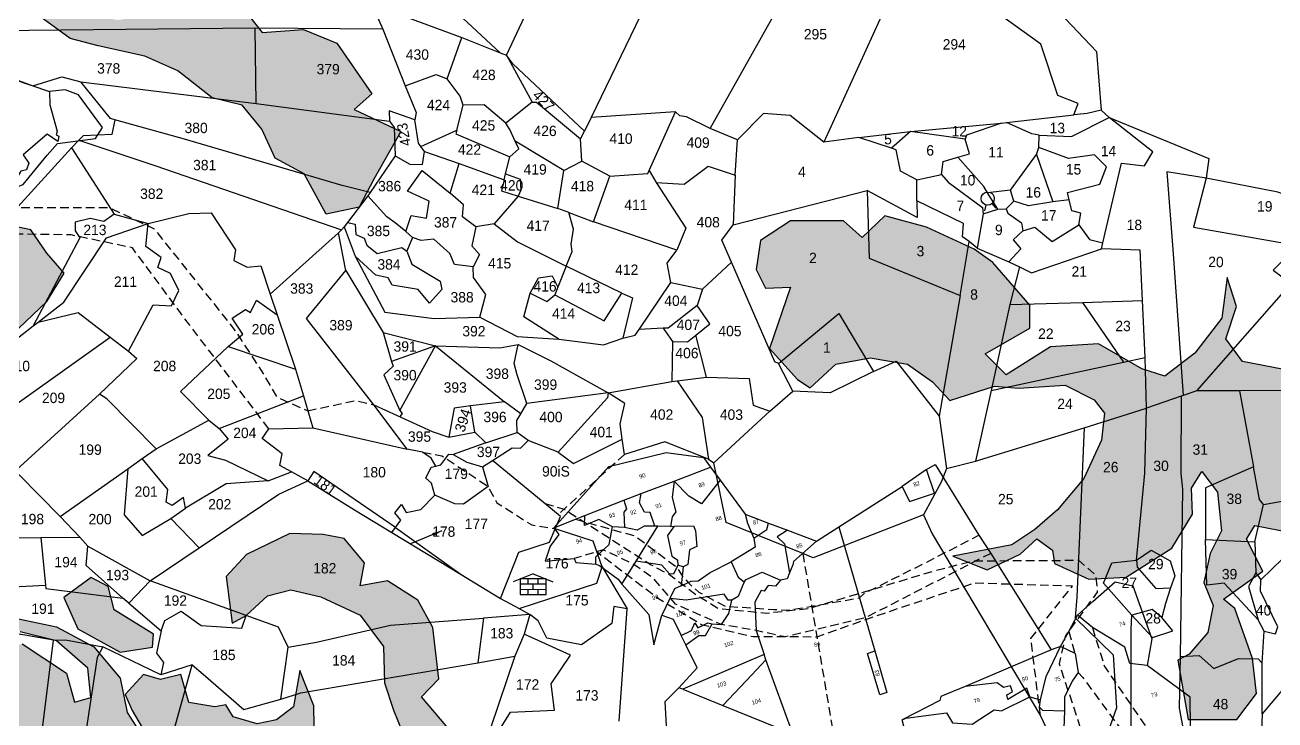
# Model space of a CAD drawing. Header units: metres. Extents: x 290051 to 294767, y 2012509 to 2018894.
# Drawn here: x 291965 to 293093, y 2015813 to 2016440 of the extents above; entities that cross this region are included whole.
import ezdxf
from ezdxf.enums import TextEntityAlignment as Align

# ---------------------------------------------------------------- set-up
doc = ezdxf.new("R2010")
doc.units = ezdxf.units.M
doc.header["$LTSCALE"] = 0.3
doc.header["$MEASUREMENT"] = 0
doc.linetypes.add('DASHED', pattern=[0.75, 0.5, -0.25])
for name, color, linetype in [('LINE_CARTTRACK', 2, 'DASHED'), ('LINE_FOOTPATH', 1, 'DASHED'), ('OFF', 1, 'Continuous'), ('POLY_HATCH', 12, 'Continuous'), ('POLY_PARCEL', 6, 'Continuous'), ('POLY_SUBPARCEL', 6, 'DASHED'), ('SYM_ARROW', 1, 'Continuous'), ('SYM_GUESTHOUSE', 1, 'Continuous'), ('SYM_WELL', 1, 'Continuous'), ('TEXT_MAPOUT', 7, 'Continuous'), ('TEXT_PARCEL', 7, 'Continuous')]:
    doc.layers.add(name, color=color, linetype=linetype)
doc.styles.get("Standard").update_dxf_attribs({"font": 'simplex.shx'})
doc.styles.add('TEXT_MAP', font='KRDEV050.TTF')
doc.dimstyles.get("Standard").update_dxf_attribs({"dimtxt": 0.18, "dimasz": 0.18, "dimexe": 0.18, "dimexo": 0.0625, "dimgap": 0.09, "dimtad": 0, "dimtih": 1, "dimtoh": 1, "dimdec": 4, "dimzin": 0, "dimdsep": 46, "dimtxsty": 'Standard', "dimcen": 0.09, "dimadec": 0, "dimazin": 0, "dimtfac": 1, "dimtdec": 4, "dimtofl": 0, "dimtmove": 0, "dimatfit": 3, "dimfxl": 1, "dimtolj": 1, "dimtzin": 0, "dimarcsym": 0})
pattern_1 = [(0, (0, 0), (1.25, 1.25), [1.25, -1.25]), (90, (1.25, 0), (-1.25, 1.25), [1.25, -1.25])]

# ---------------------------------------------------------------- blocks, each defined once
blk = doc.blocks.new('MOTWELL')
for points in [[(-1.54, 2.96), (-0.8, 1.55)], [(1.54, 2.96), (0.8, 1.55)]]:
    blk.add_lwpolyline(points)
blk.add_circle((0, 0), 1.74)
blk = doc.blocks.new('BUILDING')
for p, q in [((-2.25, 2.7), (-2.25, 0)), ((2.25, 2.7), (-2.25, 2.7)), ((-0.9, 2.7), (-0.9, 1.8)), ((0.9, 1.8), (0.9, 2.7)), ((2.25, 0), (2.25, 2.7)), ((2.25, 1.8), (-2.25, 1.8)), ((-2.25, 0.9), (2.25, 0.9)), ((-2.25, 0), (2.25, 0)), ((-0.9, 0.9), (-0.9, 0)), ((0, 0.9), (0, 1.8)), ((0.9, 0), (0.9, 0.9))]:
    blk.add_line(p, q)
for points in [[(0, 3.61), (-3.45, 2.21)], [(0, 3.61), (3.45, 2.21)]]:
    blk.add_lwpolyline(points)
blk = doc.blocks.new('G')
at = {"layer": 'POLY_PARCEL'}
for points in [[(125.04, 345.97), (113.94, 304.23), (103.03, 290.51)], [(125.04, 345.97), (132.76, 346.72), (137.08, 339.2), (159.09, 315.13)], [(177.34, 294.64), (174.33, 289), (171.32, 276.59), (170, 275.28), (170.76, 274.15), (169.06, 272.27), (166.43, 277.72), (151.76, 274.9), (152.13, 270.01), (149.69, 267.94), (147.05, 268.7), (143.1, 266.44), (137.84, 269.26), (134.64, 271.14), (135.2, 280.35), (130.88, 290.88), (142.54, 294.64), (142.91, 298.21), (159.09, 315.13)], [(159.09, 315.13), (177.34, 294.64)], [(103.03, 290.51), (114.13, 295.58), (116.95, 289.57), (121.85, 279.23)], [(103.03, 290.51), (105.29, 285.62), (110.56, 281.86), (114.7, 281.29), (121.85, 279.23)], [(121.85, 279.23), (132.76, 264.18), (138.02, 263.62), (144.8, 262.68), (161.54, 269.07), (168.5, 271.52), (185.24, 264.56), (190.7, 267.38), (188.44, 286.56), (184.11, 291.63), (177.34, 294.64)]]:
    blk.add_lwpolyline(points, dxfattribs=at)
at = {"layer": 'TEXT_MAPOUT', "style": 'TEXT_MAP'}
for s, p in [('ts', (167, 346.76)), ('gq', (181.09, 336.79)), ('G', (195.53, 325.28))]:
    blk.add_text(s, height=2.5, dxfattribs=at).set_placement(p)
at = {"layer": 'TEXT_PARCEL', "style": 'TEXT_MAP'}
for s, p in [('374', (131.75, 304.96)), ('375', (111.2, 287.45)), ('376', (153.21, 290.94))]:
    blk.add_text(s, height=1.8, dxfattribs=at).set_placement(p, align=Align.CENTER)
blk = doc.blocks.new('TEXTARROW')
blk.add_leader([(0.04, -0.01), (8.68, -0.01)], dimstyle='Standard', override={"dimtxt": 2.5, "dimasz": 2.5, "dimexe": 1.25, "dimexo": 0.625, "dimgap": 0.625, "dimtad": 1, "dimtih": 0, "dimtoh": 0, "dimzin": 8, "dimcen": 2.5, "dimtofl": 1})
blk = doc.blocks.new('LHIUI')
at = {"layer": 'POLY_HATCH'}
h = blk.add_hatch(dxfattribs=at)
h.set_pattern_fill('ZIGZAG', color=256, scale=10, style=0)
h.set_pattern_definition(pattern_1)
h.paths.add_polyline_path([(361.42, 514.4), (355.65, 520.88), (348.45, 522.5), (342.87, 520.52), (343.41, 524.12), (343.77, 531.32), (338.19, 536.89), (332.43, 539.23), (327.93, 538.51), (336.39, 535.81), (338.23, 534.11), (340.39, 526.91), (338.77, 522.78), (342.55, 517.74), (347.59, 516.66), (352.63, 512.34), (354.25, 508.2), (354.97, 502.44), (354.07, 497.23), (357.49, 493.27), (359.47, 486.43), (357.31, 477.25), (360.73, 472.93), (361.63, 469.52), (358.75, 464.48), (359.66, 463.94), (362.73, 464.48), (364.89, 468.98), (364.53, 472.22), (359.84, 478.34), (362.55, 482.48), (361.96, 488.49), (358.72, 495.33), (360.34, 498.75), (364.48, 506.31)])
h.paths.add_polyline_path([(296.18, 545.07), (290.76, 549.09), (292.33, 545.94), (295.48, 541.92), (297.41, 539.82), (299.51, 537.02), (301.43, 531.78), (304.23, 528.28), (306.68, 524.08), (306.33, 519.18), (307.21, 518.48), (308.96, 520.76), (308.96, 525.48), (303.18, 531.43), (301.43, 536.32)])
h.paths.add_polyline_path([(273.72, 494.32), (274.93, 495.39), (276.28, 499.69), (276.14, 502.65), (275.4, 505.94), (274.33, 508.15), (272.31, 509.23), (270.43, 511.04), (269.02, 512.05), (267.61, 512.25), (262.97, 512.59), (258.28, 512.38), (254.83, 504.23), (256.31, 503.46), (259.53, 499.7), (259.94, 497.22), (259.95, 491.8), (259.61, 488.11), (263.51, 485.76), (264.58, 482.87), (265.86, 481.06), (265.86, 479.31), (266.13, 478.04), (267.48, 473.5), (266.8, 469.81), (264.25, 464.7), (262.03, 460.07), (262.1, 456.18), (261.9, 453.42), (260.02, 448.05), (260.42, 446.98), (261.97, 446.84), (263.38, 448.59), (263.91, 450.27), (264.32, 454.97), (262.97, 459.6), (263.98, 461.68), (265.8, 461.35), (266, 460.14), (268.01, 459.87), (276.82, 461.38), (280.45, 466.49), (281.45, 470.45), (281.39, 473.47), (280.58, 476.63), (277.89, 476.96), (276.01, 478.44), (278.76, 479.55), (280.51, 480.75), (281.59, 483.1), (281.32, 485.59), (280.64, 487.27), (277.42, 492.44), (276.08, 492.71)])
h.paths.add_polyline_path([(329.41, 480.32), (329.93, 485.91), (324.16, 494.13), (318.03, 496.23), (311.56, 494.31), (304.73, 496.76), (300.18, 496.06), (294.06, 492.91), (295.81, 487.49), (288.98, 484.17), (285.13, 482.24), (284.74, 480.98), (291.96, 479.97), (302.11, 475.6), (303.33, 473.32), (314.01, 475.07), (318.38, 471.75), (321.18, 468.6), (326.26, 464.58), (330.28, 456.71), (331.86, 450.58), (332.73, 444.81), (337.46, 450.58), (343.58, 451.81), (344.98, 455.13), (344.46, 461.6), (342.01, 466.67), (337.11, 469.65), (332.56, 471.4), (331.68, 475.25), (327.83, 477.69)])
h.paths.add_polyline_path([(318.93, 429.78), (313.61, 433.47), (304.48, 435.78), (300.41, 435.84), (298.91, 439.77), (294.86, 441.5), (299.37, 444.51), (298.21, 450.17), (295.56, 455.13), (289.32, 459.98), (287.23, 460.33), (280.53, 455.94), (276.82, 453.52), (283.87, 452.01), (286.76, 449.24), (288.15, 447.28), (289.88, 445.2), (290.46, 442.2), (289.65, 439.54), (291.62, 438.5), (293.81, 435.03), (293.81, 430.99), (295.32, 426.37), (298.44, 425.1), (302.48, 421.63), (305.37, 417.71), (306.87, 414.13), (306.76, 406.73), (310.84, 403.79), (315.69, 402.75), (320.66, 399.98), (322.63, 395.47), (323.32, 391.54), (320.89, 387.85), (319.85, 387.15), (321.82, 385.88), (326.21, 384.96), (329.79, 384.96), (333.49, 389), (334.19, 395.36), (333.38, 397.78), (329.79, 403.33), (323.78, 407.02), (316.16, 408.41), (321.82, 410.02), (323.9, 411.76), (324.71, 418.34), (323.78, 422.27)])
h.paths.add_polyline_path([(415.8, 374.49), (408.1, 376.07), (403.73, 376.94), (396.9, 376.24), (391.48, 376.42), (395.15, 382.19), (393.4, 386.56), (385.88, 391.28), (382.55, 391.98), (375.2, 390.23), (372.4, 387.78), (379.58, 386.39), (383.6, 383.59), (387.45, 377.99), (388.15, 375.02), (384.65, 370.12), (379.23, 365.4), (381.15, 361.55), (387.28, 363.12), (396.03, 359.45), (402.5, 355.25), (405.83, 350.53), (409.85, 353.85), (413.7, 357.35), (418.6, 362.07), (421.58, 366.97), (418.6, 370.47)])
h = blk.add_hatch(dxfattribs=at)
h.set_pattern_fill('ZIGZAG', color=256, scale=10, style=0)
h.set_pattern_definition(pattern_1)
h.paths.add_polyline_path([(404.88, 490.92), (405.6, 499.38), (398.58, 504.59), (392.82, 506.03), (385.8, 503.15), (383.46, 500.27), (381.48, 492.54), (384.72, 486.42), (384.54, 484.26), (384.9, 478.68), (381.3, 475.62), (379.86, 472.93), (380.04, 466.81), (381.66, 461.59), (379.5, 458.89), (378.6, 453.85), (377.88, 448.63), (379.86, 443.06), (382.74, 439.82), (385.26, 438.38), (387.24, 440.72), (386.52, 443.78), (385.8, 449.53), (387.6, 458.89), (387.42, 467.35), (389.22, 473.28), (397.68, 479.94), (400.74, 479.76), (403.44, 478.32), (409.38, 474.54), (409.02, 470.23), (411.55, 467.17), (412.45, 462.13), (411.21, 453.74), (414.27, 448.16), (415.71, 442.04), (414.81, 436.47), (411.57, 432.69), (414.45, 425.49), (416.79, 417.39), (417.88, 411.1), (422.56, 407.68), (427.42, 406.42), (435.52, 404.62), (441.28, 402.1), (447.22, 397.42), (452.44, 396.16), (455.86, 392.02), (458.2, 386.98), (463.24, 384.29), (467.03, 377.27), (472.79, 378.53), (475.31, 383.39), (479.99, 391.67), (471.89, 395.45), (474.95, 398.15), (468.83, 406.96), (463.07, 409.3), (455.87, 408.76), (453.89, 411.28), (451, 413.8), (443.08, 413.98), (436.24, 411.64), (430.84, 410.92), (426.7, 411.46), (426.88, 417.76), (420.04, 429.27), (421.3, 429.81), (424.72, 434.67), (425.08, 442.95), (422.17, 447.91), (418.21, 450.79), (421.27, 456.91), (417.85, 467.17), (414.43, 471.85), (417.49, 477.6), (412.09, 484.26), (405.06, 486.6)])
h = blk.add_hatch(dxfattribs=at)
h.set_pattern_fill('ZIGZAG', color=256, scale=10, style=0)
h.set_pattern_definition(pattern_1)
h.paths.add_polyline_path([(601.67, 338.3), (598.61, 331.64), (594.1, 326.24), (590.14, 322.82), (586.18, 320.12), (575.92, 318.15), (581.86, 315.81), (587.62, 318.51), (590.5, 321.2), (593.2, 319.22), (593.56, 316.89), (599.51, 314.19), (605.99, 314.55), (613.91, 319.58), (617.51, 325.52), (617.33, 330.02), (619.13, 332.9), (621.83, 329.3), (622.55, 322.64), (620.57, 318.69), (619.49, 313.65), (621.11, 309.69), (620.21, 305.01), (616.97, 301.23), (614.99, 300.15), (616.79, 289.9), (625.25, 289.9), (628.67, 294.39), (627.95, 300.51), (624.89, 309.15), (622.91, 310.77), (629.75, 315.63), (626.87, 321.2), (628.31, 323.54), (636.95, 321.92), (642.17, 323), (645.96, 326.6), (647.04, 333.26), (644.34, 344.06), (638.39, 349.63), (626.15, 351.97), (623.27, 355.93), (625.07, 361.51), (623.45, 366.55), (622.55, 359.53), (617.87, 353.41), (612.65, 349.45), (608.69, 350.71), (601.13, 355.03), (592.84, 354.49), (585.1, 349.63), (581.5, 353.23), (589.24, 357.73), (589.24, 361.69), (582.76, 369.07), (579.52, 371.41), (571.24, 375.18), (564.04, 377.16), (560.08, 373.38), (556.84, 376.26), (547.65, 376.26), (542.43, 372.85), (541.71, 367.81), (543.33, 364.57), (547.65, 364.75), (544.05, 354.13), (548.92, 348.73), (551.08, 347.29), (555.58, 351.43), (561.52, 352.51), (568, 351.43), (572.32, 348.37), (575.38, 345.14), (583.12, 347.65), (587.26, 347.29), (595.37, 347.83), (600.41, 345.32), (602.21, 342.98)])
h.paths.add_polyline_path([(641.09, 356.65), (646.68, 349.63), (652.8, 349.99), (653.7, 353.41), (651, 358.27), (645.96, 362.23), (640.19, 365.65), (634.43, 364.93), (632.99, 361.33)])
h = blk.add_hatch(dxfattribs=at)
h.set_pattern_fill('ZIGZAG', color=256, scale=10, style=0)
h.set_pattern_definition(pattern_1)
h.paths.add_polyline_path([(439.11, 280.3), (436.83, 284.32), (432.63, 290.8), (431.41, 296.74), (426.86, 302.16), (420.38, 305.66), (412.68, 307.24), (412.51, 310.39), (408.66, 314.41), (401.48, 318.43), (395.53, 317.56), (393.08, 315.63), (400.96, 314.93), (404.81, 313.53), (409.18, 309.51), (414.08, 304.79), (420.38, 303.21), (425.81, 298.49), (426.33, 293.42), (423.53, 292.55), (422.13, 297.62), (414.43, 302.69), (407.61, 300.42), (408.13, 304.44), (407.61, 307.41), (398.86, 310.56), (393.08, 307.76), (390.81, 312.48), (383.11, 319.31), (376.1, 319.31), (369.63, 317.73), (369.8, 322.98), (365, 327.78), (331.86, 318.33), (333, 317.55), (338.43, 315.45), (341.4, 312.48), (342.8, 310.56), (345.25, 310.91), (351.73, 307.23), (361.88, 305.13), (362.75, 306.18), (361.37, 312.06), (364.52, 312.41), (371.52, 311.71), (376.77, 309.09), (380.97, 306.11), (385.52, 299.47), (385.7, 296.67), (389.9, 297.02), (392.87, 296.84), (398.47, 293.35), (400.75, 290.37), (408.27, 287.75), (409.5, 283.55), (411.95, 275.68), (416.33, 270.26), (420.35, 262.04), (418.25, 257.14), (424.08, 254.77), (430.2, 249.7), (433, 245.67), (435.45, 239.9), (434.73, 238.6), (452.76, 245.49), (452.42, 248.03), (457.49, 247.68), (457.93, 247.47), (466.66, 250.8), (465.73, 251.17), (460.48, 252.57), (463.46, 259.75), (458.18, 268.58), (453.11, 269.46), (448.38, 268.06), (439.11, 266.48), (439.81, 270.33), (439.81, 275.05)])
h = blk.add_hatch(dxfattribs=at)
h.set_pattern_fill('ZIGZAG', color=256, scale=10, style=0)
h.set_pattern_definition(pattern_1)
h.paths.add_polyline_path([(499.9, 259.2), (493.07, 256.75), (499.2, 252.03), (500.77, 245.91), (499.2, 241.19), (508.12, 242.06), (511.8, 246.61), (510.57, 251.16), (507.25, 256.58)])
h.paths.add_polyline_path([(477.28, 296.02), (478.85, 291.3), (481.13, 285.71), (480.6, 280.98), (477.98, 276.79), (484.28, 273.29), (488.13, 275.39), (489.53, 278.53), (489.7, 282.03), (489, 287.45), (483.75, 293.58), (486.73, 296.72), (485.68, 305.64), (483.05, 310.37), (477.8, 313.69), (473.08, 312.82), (473.78, 316.84), (470.28, 321.04), (466.6, 321.74), (460.83, 321.91), (453.3, 318.24), (449.8, 314.39), (450.85, 306.34), (453.29, 307.64), (456.98, 311.07), (461, 312.12), (466.25, 310.89), (473.08, 307.74), (477.1, 302.32)])
h.paths.add_polyline_path([(451.03, 290.08), (449.8, 292.18), (447.88, 291.83), (443.33, 292.53), (441.93, 297.42), (438.43, 296.55), (435.45, 297.42), (432.3, 293.93), (433.53, 291.13), (437.73, 283.96), (440.53, 284.13), (441.75, 279.76), (441.93, 275.56), (445.25, 272.24), (452.6, 272.24), (458.2, 274.51), (465.2, 285.01), (465.03, 292), (462.58, 298.12), (461.53, 291.83), (458.55, 289.55), (455.23, 288.85)])
h.paths.add_polyline_path([(430.38, 308.62), (429.33, 312.64), (426.35, 314.21), (421.62, 310.72), (424.08, 305.29), (431.43, 301.27), (437.03, 302.15), (437.2, 304.42)])
h.paths.add_polyline_path([(301, 231.71), (297.64, 233.63), (291.5, 233.25), (289.48, 233.63), (290.64, 236.41), (289.39, 239.57), (286.32, 241.68), (280.27, 243.7), (277.4, 243.7), (272.89, 242.74), (270.49, 239.96), (268.76, 238.9), (269.08, 236.34), (271.26, 237.37), (274.42, 237.37), (277.3, 235.74), (280.27, 233.53), (281.23, 231.71), (286.46, 227.06), (290.16, 227.4), (294.28, 226.54), (298.41, 224.81), (301.09, 225.86), (303.59, 227.11), (307.23, 227.11), (311.07, 225.77), (315.77, 227.49), (317.88, 228.07), (324.21, 227.88), (326.61, 228.84), (328.24, 230.56), (326.7, 234.3), (325.55, 235.36), (322.48, 236.03), (319.99, 236.12), (316.34, 234.97), (314.52, 232.38), (312.79, 232.1), (312.41, 233.63), (310.88, 235.16), (304.93, 234.21)])
at = {"layer": 'LINE_CARTTRACK', "ltscale": 10, "flags": 128}
for points in [[(457.15, 340.06), (443.16, 358.31), (433.42, 371.39), (422.79, 373.62), (410.24, 373.77), (400.21, 377.95), (398.28, 381.62), (392.13, 387.9), (385.46, 394.7), (384.25, 400.92), (382.43, 417), (377.85, 420.36), (375.09, 420.37)], [(387.55, 417.22), (390.44, 395.49), (404.92, 383.34), (411.18, 378.36), (429.43, 378.36), (437.2, 374.7), (451.33, 357.01), (456.33, 349.31), (458.56, 345.54), (463.91, 343.19)], [(505.07, 327.17), (508.44, 326.18), (523.58, 316.56), (526.75, 314.88), (531.59, 311.25), (535.23, 309.03), (543.58, 308.22), (550.91, 309.03), (572.96, 315.68), (579.59, 317.35), (597.74, 317.48), (600.73, 314.87), (601, 311.97), (595.48, 304.37), (594.4, 299.53), (599.66, 283.75), (602.35, 275.94), (614.08, 262.19), (614.72, 251.82)], [(510.42, 324.46), (520.74, 321.57), (528.03, 316.15), (528.96, 314.65), (530.01, 313.51), (530.87, 312.67), (531.86, 311.83), (533.32, 311.01), (536.43, 309.42), (544.87, 308.85), (547.33, 308.72), (559.71, 310.88), (560.58, 311.7), (571.38, 317.11), (580.4, 321.79)], [(582.52, 318.65), (560.72, 307.41), (546.83, 304.09), (541.81, 305.2), (535.81, 306.21), (527.81, 309.74), (524.02, 314.17), (520.58, 316.61), (515.24, 319.14), (510.19, 317.64)], [(591.19, 290.47), (589.48, 303.87), (596.68, 312.99), (579.65, 313.46), (561.61, 307.4), (552.35, 304.09), (541.31, 304.09), (532.49, 306.11), (524.82, 310.68), (514.17, 318.73)], [(600.17, 305.79), (602.27, 299.07), (612.5, 284.22)], [(597.72, 298.02), (598.53, 297.13), (607.95, 284.34)]]:
    blk.add_lwpolyline(points, dxfattribs=at)
at = {"layer": 'LINE_FOOTPATH', "ltscale": 10, "flags": 128}
for points in [[(463.91, 343.19), (472.25, 344.98), (475.39, 344.25)], [(483.85, 336.03), (487.2, 335.43), (495.14, 330.18), (496.75, 327.29), (502.81, 323.45), (506.91, 322.8)], [(596.05, 305.14), (597.16, 301.3)]]:
    blk.add_lwpolyline(points, dxfattribs=at)
at = {"layer": 'OFF'}
for points in [[(524.02, 302.69), (525.42, 307.83)], [(591.19, 290.47), (599.37, 273.23)]]:
    blk.add_lwpolyline(points, dxfattribs=at)
at = {"layer": 'POLY_HATCH'}
for points in [[(467.03, 377.27), (463.24, 384.29), (458.2, 386.98), (455.86, 392.02), (452.44, 396.16), (447.22, 397.42), (441.28, 402.1), (435.52, 404.62), (427.42, 406.42), (422.56, 407.68), (417.88, 411.1)], [(453.89, 411.28), (455.87, 408.76), (463.07, 409.3), (468.83, 406.96), (474.95, 398.15), (471.89, 395.45), (479.99, 391.67), (475.31, 383.39), (472.79, 378.53), (467.03, 377.27)], [(414.43, 302.69), (422.13, 297.62), (423.53, 292.55), (426.33, 293.42), (425.81, 298.49), (420.38, 303.21), (414.08, 304.79)], [(412.68, 307.24), (420.38, 305.66), (426.86, 302.16), (431.41, 296.74), (432.63, 290.8), (436.83, 284.32)], [(413.7, 357.35), (418.6, 362.07), (421.58, 366.97), (418.6, 370.47), (415.8, 374.49), (408.1, 376.07)], [(551.08, 347.29), (555.58, 351.43), (561.52, 352.51), (568, 351.43), (572.32, 348.37), (575.38, 345.14), (583.12, 347.65), (587.26, 347.29), (595.37, 347.83), (600.41, 345.32), (602.21, 342.98), (601.67, 338.3), (598.61, 331.64), (594.1, 326.24), (590.14, 322.82), (586.18, 320.12), (575.92, 318.15), (581.86, 315.81), (587.62, 318.51), (590.5, 321.2), (593.2, 319.22), (593.56, 316.89), (599.51, 314.19), (605.99, 314.55), (613.91, 319.58), (617.51, 325.52), (617.33, 330.02), (619.13, 332.9), (621.83, 329.3), (622.55, 322.64), (620.57, 318.69), (619.49, 313.65), (621.11, 309.69), (620.21, 305.01), (616.97, 301.23), (614.99, 300.15), (616.79, 289.9), (625.25, 289.9), (628.67, 294.39), (627.95, 300.51), (624.89, 309.15), (622.91, 310.77), (629.75, 315.63), (626.87, 321.2), (628.31, 323.54), (636.95, 321.92)], [(638.39, 349.63), (626.15, 351.97), (623.27, 355.93), (625.07, 361.51), (623.45, 366.55), (622.55, 359.53), (617.87, 353.41), (612.65, 349.45), (608.69, 350.71), (601.13, 355.03), (592.84, 354.49), (585.1, 349.63), (581.5, 353.23), (589.24, 357.73), (589.24, 361.69), (582.76, 369.07), (579.52, 371.41), (571.24, 375.18), (564.04, 377.16), (560.08, 373.38), (556.84, 376.26), (547.65, 376.26), (542.43, 372.85), (541.71, 367.81), (543.33, 364.57), (547.65, 364.75), (544.05, 354.13), (548.92, 348.73), (551.08, 347.29)], [(453.29, 307.64), (456.98, 311.07), (461, 312.12), (466.25, 310.89), (473.08, 307.74), (477.1, 302.32), (477.28, 296.02), (478.85, 291.3), (481.13, 285.71)], [(489, 287.45), (483.75, 293.58), (486.73, 296.72), (485.68, 305.64), (483.05, 310.37), (477.8, 313.69), (473.08, 312.82), (473.78, 316.84), (470.28, 321.04), (466.6, 321.74), (460.83, 321.91), (453.3, 318.24), (449.8, 314.39), (450.85, 306.34), (453.29, 307.64)], [(421.62, 310.72), (424.08, 305.29), (431.43, 301.27), (437.03, 302.15), (437.2, 304.42), (430.38, 308.62), (429.33, 312.64), (426.35, 314.21), (421.62, 310.72)], [(435.45, 297.42), (432.3, 293.93), (433.53, 291.13), (437.73, 283.96), (440.53, 284.13), (441.75, 279.76), (441.93, 275.56), (445.25, 272.24), (452.6, 272.24), (458.2, 274.51), (465.2, 285.01), (465.03, 292), (462.58, 298.12), (461.53, 291.83), (458.55, 289.55), (455.23, 288.85), (451.03, 290.08), (449.8, 292.18), (447.88, 291.83), (443.33, 292.53), (441.93, 297.42), (438.43, 296.55), (435.45, 297.42)]]:
    blk.add_lwpolyline(points, dxfattribs=at)
at = {"layer": 'POLY_PARCEL'}
for points in [[(432.74, 485.64), (443.37, 482.4), (476.19, 470.98), (482.57, 467.91), (501.49, 458.56), (518.69, 450.16), (544.16, 437.9), (566.99, 426.67), (587.61, 416.94), (592.07, 414.84), (600.71, 405.71), (601.53, 395.54)], [(498.32, 404.89), (506.36, 422.22), (515.79, 442.68)], [(531.5, 432.43), (524.11, 417.17), (513, 394.15)], [(533.7, 392.28), (552.2, 425.33)], [(567.92, 421.91), (553.41, 389.94)], [(596.77, 394.72), (597.54, 396.69), (594.04, 398.05), (591.03, 406.96), (575.99, 417.84), (573.22, 421.69), (567.92, 421.91)], [(474.03, 415.63), (476.82, 409.42)], [(483.12, 416.39), (481.31, 411.39), (490.55, 407.95)], [(487.45, 414.32), (497.19, 405.33)], [(454.65, 409.54), (409.71, 408.99)], [(454.87, 396.46), (454.65, 409.54)], [(476.82, 409.42), (454.65, 409.54)], [(476.82, 409.42), (480.7, 399.58)], [(488, 400.78), (490.55, 407.95)], [(490.55, 407.95), (497.19, 405.33)], [(497.19, 405.33), (498.32, 404.89)], [(511.85, 391.76), (499.43, 403.41), (498.32, 404.89)], [(498.32, 404.89), (502.77, 396.79)], [(408.29, 402.32), (416.11, 399.47), (421.15, 401.01), (424.44, 400.2)], [(480.7, 399.58), (486.11, 401.55), (488, 400.78)], [(430.35, 393.61), (429.6, 393.82), (424.44, 400.2)], [(424.44, 400.2), (454.87, 396.46)], [(480.7, 399.58), (482.62, 394.96), (482.4, 393.65)], [(490.79, 396.25), (490.3, 397.78), (488, 400.78)], [(454.87, 396.46), (478.02, 393.43)], [(482.4, 393.65), (477.97, 395.24), (478.02, 393.43)], [(489.73, 391.9), (490.79, 396.25)], [(498.23, 393.13), (494.46, 396.3), (490.79, 396.25)], [(502.77, 396.79), (498.23, 393.13)], [(502.77, 396.79), (503.54, 396.76), (511.2, 390.41)], [(527.63, 395.12), (513, 394.15)], [(523.12, 384.97), (527.63, 395.12)], [(533.7, 392.28), (529.59, 394.25), (528.39, 394.47), (527.63, 395.12)], [(601.53, 395.54), (599.12, 394.99), (596.77, 394.72)], [(602.94, 394.3), (601.53, 395.54)], [(430.35, 393.61), (429.82, 391.04), (424.85, 390.82), (424.12, 390.08)], [(474.69, 381.08), (469.82, 382.28), (442.42, 390.24), (430.35, 393.61)], [(478.02, 393.43), (478.84, 392.34), (479.01, 387.42)], [(483.45, 389.07), (483.06, 389.61), (482.4, 393.65)], [(499.83, 390.02), (498.92, 392.01), (498.23, 393.13)], [(513, 394.15), (511.85, 391.76)], [(553.41, 389.94), (547.56, 394.53), (542.91, 394.86), (538.4, 390.31)], [(568.43, 391.79), (584.24, 393.29)], [(584.24, 393.29), (578.16, 391.18), (577.94, 390.47)], [(584.24, 393.29), (585.11, 393.37)], [(585.11, 393.37), (596.77, 394.72)], [(590.8, 391.18), (589.54, 391.4), (585.11, 393.37)], [(590.8, 391.18), (596.37, 390.97), (602.94, 394.3)], [(601.88, 372.53), (605.08, 386.35), (609.08, 385.91), (610.5, 388.32), (602.94, 394.3)], [(602.94, 394.3), (615.32, 389.21), (620.25, 387.19), (619.81, 383.8)], [(483.45, 389.07), (489.73, 391.9)], [(489.73, 391.9), (489.56, 391.24), (498.92, 387.31)], [(511.2, 390.41), (511.85, 391.76)], [(538.4, 390.31), (533.7, 392.28)], [(559.48, 390.76), (553.41, 389.94)], [(559.48, 390.76), (568.43, 391.79)], [(565.15, 388.9), (559.48, 390.76)], [(568.43, 391.79), (565.15, 388.9)], [(577.94, 390.47), (568.43, 391.79)], [(590.74, 389.05), (590.8, 391.18)], [(394.77, 384.15), (398.28, 381.62), (403.1, 384.17), (407.78, 378.92), (413.55, 378.48), (422.8, 388.71)], [(424.12, 390.08), (422.8, 388.71)], [(422.8, 388.71), (430.26, 377.24)], [(424.12, 390.08), (437.29, 385.68)], [(484.1, 388.18), (483.45, 389.07)], [(498.92, 387.31), (500.45, 388.68), (499.83, 390.02)], [(508.3, 384.94), (499.83, 390.02)], [(511.42, 386.53), (511.2, 390.41)], [(538.02, 384.19), (538.4, 390.31)], [(569.56, 383.4), (566.71, 384.93), (565.99, 388.63), (565.15, 388.9)], [(576.65, 387.35), (578.71, 387.96), (577.94, 390.47)], [(590.3, 387.85), (590.74, 389.05)], [(595.99, 379.98), (595.72, 381.24), (601.35, 382.71), (602.5, 385.72), (600.37, 387.79), (595.88, 387.14), (590.74, 389.05)], [(479.01, 387.42), (474.69, 381.08)], [(479.01, 387.42), (481.58, 386), (483.77, 385.94), (484.1, 388.18)], [(484.1, 388.18), (490.11, 386.11)], [(498.18, 384.31), (498.92, 387.31)], [(508.3, 384.94), (511.42, 386.53)], [(516.29, 383.96), (511.42, 386.53)], [(573.84, 384.35), (574.11, 386.59), (576.65, 387.35)], [(581.85, 381.19), (581.17, 382.27), (576.65, 387.35)], [(585.82, 381.67), (590.3, 387.85)], [(590.3, 387.85), (593.2, 379.65)], [(437.29, 385.68), (469.69, 374.58)], [(480.89, 374.28), (481.82, 377.06), (484.45, 376.63), (484.94, 379.58), (481.17, 381.33), (483.68, 384.88), (488.55, 380.94)], [(488.55, 380.94), (490.11, 386.11)], [(490.11, 386.11), (497.93, 383.32)], [(497.93, 383.32), (498.18, 384.31)], [(498.18, 384.31), (500.69, 383.4), (500.86, 381.49), (500.36, 380.48)], [(507.26, 378.32), (508.3, 384.94)], [(516.29, 383.96), (522.87, 384.41), (523.12, 384.97)], [(523.12, 384.97), (524.34, 382.88)], [(524.34, 382.88), (529.16, 382.6), (533.37, 385.72), (538.02, 384.19)], [(538.02, 384.19), (537.7, 375.57)], [(569.56, 383.4), (573.84, 384.35)], [(573.84, 384.35), (574.99, 383.04), (580.95, 378.61), (581.06, 377.52)], [(619.81, 383.8), (612.97, 384.89), (614.07, 370.63), (615.87, 346.08)], [(497.93, 383.32), (497.47, 381.38), (500.36, 380.48)], [(513.43, 376.06), (516.29, 383.96)], [(524.34, 382.88), (529.49, 374.95), (527.9, 371.12)], [(569.56, 379.79), (569.56, 383.4)], [(619.81, 383.8), (617.59, 375.26), (635.7, 372.14)], [(641.66, 378.04), (632.25, 381.38), (619.81, 383.8)], [(474.28, 380.47), (470.76, 375.86)], [(474.69, 381.08), (474.28, 380.47)], [(480.89, 374.28), (479.02, 375.81), (477.6, 376.83), (474.28, 380.47)], [(493.04, 375.15), (490.74, 376.85), (490.9, 378.92), (488.55, 380.94)], [(500.36, 380.48), (496.21, 375.64)], [(500.36, 380.48), (507.26, 378.32)], [(537.7, 375.57), (560.94, 381.53)], [(569.56, 379.79), (569.61, 376.89), (560.94, 381.53)], [(560.94, 381.53), (561.3, 369.79), (577.11, 363.34)], [(578.64, 372.74), (577.49, 373.56), (577.65, 375.85), (569.56, 379.79)], [(585.82, 381.67), (581.85, 381.19)], [(583.63, 378.34), (581.85, 381.19)], [(585.05, 378.39), (586.42, 379.76)], [(586.42, 379.76), (585.82, 381.67)], [(593.2, 379.65), (588.94, 378.94), (586.42, 379.76)], [(595.99, 379.98), (593.2, 379.65)], [(597.69, 375.66), (598.02, 377.68), (596.48, 378.06), (595.99, 379.98)], [(509.16, 377.65), (507.26, 378.32)], [(508.73, 368.36), (509.77, 370.87), (509.6, 372.13), (509.98, 374.75), (509.16, 377.65)], [(509.16, 377.65), (513.43, 376.06)], [(581.06, 377.52), (583.63, 378.34)], [(583.63, 378.34), (585.05, 378.39)], [(585.05, 378.39), (585.38, 377.63), (587.73, 375.99), (587.95, 374.57)], [(430.26, 377.24), (428.48, 375.95), (426.07, 376.46), (423.51, 375.81), (423.51, 374.35), (424.31, 373.11), (416.23, 357.81)], [(417.1, 358.49), (421.54, 361.93), (428.92, 373.11), (436.17, 375.64)], [(430.26, 377.24), (436.17, 375.64)], [(432.79, 353.46), (437.03, 361.5), (440.24, 361.35), (441.48, 363.98), (440.02, 366.97), (437.83, 367.99), (438.42, 369.75), (435.78, 371.65), (436.17, 375.64)], [(436.17, 375.64), (443.19, 377.39), (447.06, 377.46), (451.32, 371.08), (451.02, 369.25), (453.36, 368.09), (455.7, 368.3), (457.36, 363.4)], [(470.76, 375.86), (470.17, 375.1)], [(470.76, 375.86), (472.07, 375.57), (472.23, 373.75), (473.65, 373.12), (474.12, 371.94), (475.94, 370.51), (480.21, 371.54), (481.08, 370.91)], [(496.21, 375.64), (493.04, 375.15)], [(496.21, 375.64), (500.25, 372.57), (508.73, 368.36)], [(527.9, 371.12), (513.43, 376.06)], [(537.42, 369.07), (535.73, 372.89), (537.7, 375.57)], [(581.06, 377.52), (580.08, 371.59)], [(587.95, 374.57), (590.08, 375.22), (593.09, 372.76), (597.69, 375.66)], [(597.69, 375.66), (599.55, 373.12), (601.88, 372.53)], [(469.22, 374.07), (457.36, 363.4)], [(469.69, 374.58), (469.22, 374.07)], [(470.49, 367.51), (469.22, 374.07)], [(470.17, 375.1), (469.69, 374.58)], [(470.17, 375.1), (472.07, 370.04)], [(482.04, 373.29), (480.89, 374.28)], [(482.04, 373.29), (481.08, 370.91)], [(492.6, 368.21), (489.32, 368.59), (488.5, 370.5), (485.76, 372.96), (483.52, 372.75), (482.04, 373.29)], [(493.04, 375.15), (492.33, 371.82), (493.69, 370.34), (492.6, 368.21)], [(587.95, 374.57), (586.32, 373.06), (587.63, 371.48), (585.55, 369.24)], [(526.9, 365.51), (526.25, 368.9), (527.9, 371.12)], [(577.11, 363.34), (578.64, 372.74)], [(580.08, 371.59), (578.64, 372.74)], [(580.08, 371.59), (585.55, 369.24)], [(587.4, 368.34), (589.49, 367.32), (601.64, 371.48)], [(601.64, 371.48), (601.88, 372.53)], [(608.76, 362.53), (608.36, 371.26), (601.64, 371.48)], [(635.7, 372.14), (631.44, 367.86), (634.58, 365.54)], [(481.08, 370.91), (481.95, 368.62), (486.85, 365.69), (487.17, 364.27), (485.03, 361.9), (483.06, 364.27), (478.55, 364.98), (477.84, 366.25), (475.7, 366.72), (472.07, 370.04)], [(472.07, 370.04), (477.28, 360.32), (485.82, 359.22), (493.73, 359.45)], [(537.42, 369.07), (532.37, 364.36)], [(545.63, 351.54), (544.98, 351.82), (537.42, 369.07)], [(585.55, 369.24), (587.4, 368.34)], [(475.39, 344.25), (463.69, 359.18), (470.49, 367.51)], [(470.49, 367.51), (476.97, 356.77)], [(493.73, 359.45), (494.76, 363.4), (492.62, 366.33), (492.6, 368.21)], [(508.73, 368.36), (507.28, 364.67)], [(518.37, 363.65), (508.73, 368.36)], [(587.4, 368.34), (585.77, 361.8)], [(502.5, 363.64), (503.93, 366.33), (506.3, 366.64), (507.28, 364.67)], [(507.28, 364.67), (506.78, 363.38)], [(521.4, 357.39), (526.9, 365.51)], [(526.9, 365.51), (532.37, 364.36)], [(618.23, 346.9), (634.58, 365.54)], [(450.06, 354.32), (452.62, 356.44), (450.79, 359.21), (453.06, 360.75), (453.93, 360.24), (454.96, 362.35), (458.58, 359.82)], [(457.36, 363.4), (458.58, 359.82)], [(507.48, 355.66), (501.4, 359.53), (502.5, 363.64)], [(502.5, 363.64), (505.35, 362.22), (506.78, 363.38)], [(506.78, 363.38), (515.31, 358.89), (518.37, 363.65)], [(518.37, 363.65), (520.23, 362.89), (518.59, 355.89)], [(532.37, 364.36), (531.5, 361.57)], [(577.11, 363.34), (573.51, 342.43)], [(598.35, 362.18), (608.76, 362.53)], [(609.25, 352.64), (608.76, 362.53)], [(417.1, 358.49), (424.02, 360.18), (429.59, 355.92)], [(531.5, 361.57), (526.47, 357.64), (525.59, 357.59)], [(531.25, 356.4), (533.69, 358.35), (531.5, 361.57)], [(545.63, 351.54), (556.05, 360.22), (562.08, 350.14)], [(585.77, 361.8), (582.55, 346.91)], [(585.77, 361.8), (598.35, 362.18)], [(598.35, 362.18), (605.48, 351.83)], [(416.23, 357.81), (417.1, 358.49)], [(458.58, 359.82), (461.79, 350.37)], [(493.73, 359.45), (500.21, 356.13), (507.48, 355.66)], [(406.77, 339.63), (429.59, 355.92)], [(412.96, 355.28), (416.23, 357.81)], [(429.59, 355.92), (432.79, 353.46)], [(476.97, 356.77), (486.06, 354.48)], [(476.97, 356.77), (478.46, 351.75)], [(507.48, 355.66), (515.25, 354.73), (518.59, 355.89)], [(518.59, 355.89), (520.72, 356.38), (521.4, 357.39)], [(525.59, 357.59), (521.4, 357.39)], [(525.59, 357.59), (527.18, 355.29)], [(527.18, 355.29), (529.8, 355.23), (531.25, 356.4)], [(533.14, 349.11), (531.25, 356.4)], [(446.77, 341.52), (441.81, 346.51), (450.06, 354.32)], [(450.06, 354.32), (461.79, 350.37)], [(478.46, 351.75), (478.71, 350.92), (477.13, 349.42), (479.89, 343.26), (486.06, 354.48)], [(486.06, 354.48), (478.46, 351.75)], [(486.06, 354.48), (497.21, 354.16), (500.42, 354.75)], [(486.06, 354.48), (498.05, 344.79)], [(501.92, 344.48), (500.26, 349.45), (499.71, 351.43), (500.42, 354.75)], [(500.42, 354.75), (506.11, 351.9), (516.07, 346.37)], [(527.18, 355.29), (527.07, 348.34)], [(432.79, 353.46), (434.25, 352.22), (427.75, 346.01)], [(548.1, 346.73), (545.63, 351.54)], [(562.08, 350.14), (566.01, 351.97), (573.51, 342.43)], [(582.55, 346.91), (605.48, 351.83)], [(605.48, 351.83), (609.25, 352.64)], [(609.47, 343.89), (609.25, 352.64)], [(461.79, 350.37), (463.15, 345.76)], [(562.08, 350.14), (554.61, 346.47), (548.1, 346.73)], [(516.07, 346.37), (527.07, 348.34)], [(527.07, 348.34), (528.02, 348.47)], [(528.02, 348.47), (533.14, 349.11)], [(528.02, 348.47), (532.36, 342.11), (533.46, 334.92)], [(533.14, 349.11), (540.52, 348.89), (541.2, 344.27), (544.1, 343.23)], [(427.75, 346.01), (413.35, 332.83)], [(429.01, 345.2), (427.75, 346.01)], [(437.6, 336.56), (429.01, 345.2)], [(448.53, 340.06), (463.15, 345.76)], [(463.15, 345.76), (464.79, 340.22)], [(516.07, 346.37), (501.92, 344.48)], [(516.07, 346.37), (515.91, 345.5), (507.38, 336.1)], [(518.52, 338.37), (518.13, 341), (518.92, 344.56), (516.07, 346.37)], [(544.1, 343.23), (548.1, 346.73)], [(582.55, 346.91), (579.81, 334.64)], [(615.49, 345.95), (609.47, 343.89)], [(615.49, 345.95), (615.49, 332.56), (615.77, 329.83), (615.38, 300.82)], [(615.87, 346.08), (615.49, 345.95)], [(618.23, 346.9), (615.87, 346.08)], [(625.65, 346.9), (618.23, 346.9)], [(658.38, 345.24), (653.6, 345.43), (650.87, 347.01), (625.65, 346.9)], [(625.65, 346.9), (628.06, 333.75)], [(475.39, 344.25), (485.52, 339.62)], [(481.16, 336.58), (475.39, 344.25)], [(479.89, 343.26), (480.29, 342.71), (479.89, 342.19)], [(492.17, 344.06), (489.3, 343.69), (488.43, 338.64)], [(498.05, 344.79), (492.17, 344.06)], [(492.94, 339.51), (492.17, 344.06)], [(500.87, 342.71), (498.05, 344.79)], [(500.87, 342.71), (501.92, 344.48)], [(534.43, 334.26), (544.1, 343.23)], [(598.68, 340.44), (609.47, 343.89)], [(607.82, 317.5), (609.24, 332.59), (609.47, 343.89)], [(437.6, 336.56), (446.77, 341.52)], [(446.77, 341.52), (448.53, 340.06)], [(500.26, 339.5), (500.18, 341.55), (500.87, 342.71)], [(573.51, 342.43), (574.77, 333.35)], [(448.53, 340.06), (450.13, 338.23), (446.55, 335.39), (449.62, 334.58), (457.08, 331.01)], [(461.09, 332.61), (459.05, 333.71), (459.49, 335.68), (455.98, 338.38), (457.15, 340.06), (464.79, 340.22)], [(464.79, 340.22), (481.16, 336.58)], [(485.52, 339.62), (488.43, 338.64)], [(488.43, 338.64), (492.94, 339.51)], [(492.94, 339.51), (494.84, 337.69)], [(494.84, 337.69), (500.26, 339.5)], [(502.16, 338.08), (500.26, 339.5)], [(579.81, 334.64), (598.68, 340.44)], [(598.68, 340.44), (597.48, 311.06), (597.2, 307.47), (603.77, 301.08), (604.37, 291.9), (602.95, 287.77), (606.94, 285.53)], [(435.17, 334.84), (437.6, 336.56)], [(486.14, 333.61), (485.35, 335), (483.85, 336.03), (481.16, 336.58)], [(494.84, 337.69), (489.14, 335.64)], [(495.98, 334.6), (499.42, 336.82), (500.84, 336.74), (502.16, 338.08)], [(507.38, 336.1), (502.16, 338.08)], [(507.38, 336.1), (510.06, 334.13), (518.52, 338.37)], [(518.92, 335.71), (518.52, 338.37)], [(533.46, 334.92), (525.88, 337.92), (518.92, 335.71)], [(432.68, 333.08), (435.17, 334.84)], [(442.72, 326.26), (442.35, 328.09), (440.38, 326.7), (439.36, 327.28), (439.65, 329.48), (435.17, 334.84)], [(486.14, 333.61), (487.01, 333.82), (488.43, 335.71), (489.14, 335.64)], [(489.14, 335.64), (491.52, 334.29), (494.28, 333.5)], [(494.28, 333.5), (495.98, 334.6)], [(507.41, 325.25), (495.98, 334.6)], [(506.63, 322.95), (516.21, 333.6), (526.13, 336.03)], [(526.13, 336.03), (532.6, 335.21), (533.86, 333.51)], [(533.46, 334.92), (534.43, 334.26)], [(549.87, 318.55), (536.56, 323.91), (534.43, 334.26)], [(574.77, 333.35), (579.81, 334.64)], [(413.78, 332.03), (420.94, 324.8)], [(420.94, 324.8), (432.68, 333.08)], [(432.68, 333.08), (432.05, 325.09), (435.19, 321.52), (440.16, 324.44)], [(457.08, 331.01), (461.09, 332.61)], [(463.94, 331.01), (461.09, 332.61)], [(479.17, 322.97), (465, 332.66), (463.94, 331.01)], [(485.98, 328.6), (485.43, 330.66), (484.4, 331.53), (485.35, 333.42), (486.14, 333.61)], [(494.28, 333.5), (495.23, 330.11), (490.96, 327.02), (489.46, 327.1), (485.98, 328.6)], [(527.52, 331.1), (533.86, 333.51)], [(533.86, 333.51), (535.54, 331.27)], [(571.3, 333.15), (567.09, 330.21)], [(567.09, 330.21), (568.38, 327.6), (572.7, 329.06), (571.3, 333.15)], [(574.77, 333.35), (573.96, 331.1), (570.79, 325.33)], [(571.3, 333.15), (572.83, 334.05), (580.4, 321.79), (582.52, 318.65), (592.99, 301.92)], [(628.06, 333.75), (619.77, 330.09), (619.77, 321.12)], [(629.81, 327.19), (629.15, 328.06), (628.06, 333.75)], [(457.08, 331.01), (449.77, 330.49), (442.72, 326.26)], [(445.09, 319.4), (458.9, 328.74), (463.94, 331.01)], [(463.94, 331.01), (472.05, 326.04), (478.51, 322.07)], [(521.8, 328.93), (527.52, 331.1)], [(527.52, 331.1), (527.19, 328.27), (527.85, 325.75), (527.17, 324.91), (526.9, 323.24)], [(535.54, 331.27), (532.29, 327.14), (530.08, 328.5), (527.52, 331.1)], [(535.54, 331.27), (539.85, 325.35)], [(556.15, 323.19), (567.09, 330.21)], [(479.17, 322.97), (480.12, 324.26), (479.03, 325.51), (480.19, 326.97), (481, 325.58), (483.56, 326.09), (485.98, 328.6)], [(512.02, 325.1), (518.8, 327.79)], [(518.8, 327.79), (519.27, 326.28), (518.79, 325.66), (518.91, 323.01)], [(518.8, 327.79), (521.8, 328.93)], [(524.19, 323.26), (523.39, 325.63), (522.38, 325.71), (521.52, 327.3), (521.8, 328.93)], [(629.81, 327.19), (639.76, 328.99), (642.77, 327.24), (651.96, 327.3)], [(440.16, 324.44), (442.72, 326.26)], [(628.36, 320.74), (629.81, 327.19)], [(424.38, 321.22), (420.94, 324.8)], [(440.16, 324.44), (445.09, 319.4)], [(506.63, 322.95), (512.02, 325.1)], [(506.91, 322.8), (507.81, 324.92), (507.41, 325.25)], [(516.85, 323.15), (514.44, 324.42), (511.96, 323.37), (512.02, 325.1)], [(527.53, 323.25), (530.91, 323.31), (531.25, 322.47), (531.51, 319.74), (530.22, 319.18), (529.9, 316.64), (529.12, 316.23)], [(539.85, 325.35), (540.26, 323.84), (541.37, 321.24)], [(539.85, 325.35), (543.89, 323.84)], [(541.37, 321.24), (543.62, 322.72), (543.89, 323.84)], [(543.89, 323.84), (547.19, 322.61)], [(570.79, 325.33), (551.66, 317.83), (549.87, 318.55)], [(570.79, 325.33), (572.32, 322.04), (591.19, 290.47)], [(412.1, 321.08), (417.61, 321.14)], [(417.61, 321.14), (424.38, 321.22)], [(417.61, 321.14), (418.43, 312.86)], [(425.79, 319.64), (424.38, 321.22)], [(478.51, 322.07), (479.17, 322.97)], [(478.51, 322.07), (490.56, 314.82)], [(479.17, 322.97), (490.56, 314.82)], [(497.44, 310.68), (500.58, 318.71), (505.91, 320.47), (506.91, 322.8)], [(506.63, 322.95), (507.5, 321.82), (506, 319.78), (505.15, 317.18), (510.19, 317.64), (510.48, 316.94), (513.96, 316.69)], [(515.08, 316.21), (513.47, 320.67), (506.91, 322.8)], [(513.96, 316.69), (513.96, 317.95), (516.26, 320.09), (516.85, 323.15)], [(518.91, 323.01), (516.85, 323.15)], [(524.19, 323.26), (522.35, 323.25), (521.1, 322.58), (518.91, 323.01)], [(520.95, 317.21), (524.68, 323.26)], [(524.68, 323.26), (524.19, 323.26)], [(526.9, 323.24), (524.68, 323.26)], [(527.53, 323.25), (526.4, 321.67), (527.16, 318.07), (528.12, 317.42), (528.21, 316.5)], [(526.9, 323.24), (527.53, 323.25)], [(541.37, 321.24), (541.61, 319.68), (537.47, 317.11)], [(547.19, 322.61), (545.4, 321.47), (546.69, 320.24), (547.6, 315.22)], [(547.19, 322.61), (552.27, 320.71)], [(552.27, 320.71), (556.15, 323.19)], [(556.15, 323.19), (562.38, 301.69)], [(628.95, 307.22), (623.04, 313.56), (620.03, 313.17), (619.77, 321.12)], [(619.77, 321.12), (628.36, 320.74)], [(431.89, 310.65), (425.5, 316.29), (425.79, 319.64)], [(425.79, 319.64), (436.61, 313.66)], [(436.61, 313.66), (445.09, 319.4)], [(552.27, 320.71), (548.28, 317.18), (548.13, 316.59), (547.6, 315.22)], [(607.82, 317.5), (610.34, 319.25), (613.62, 317.39), (614.44, 314.82), (613.73, 312.74)], [(628.36, 320.74), (628.52, 315.32), (627.27, 312.97), (628.95, 307.22)], [(629.99, 305.25), (631.97, 304.75), (632.36, 306), (629.35, 312.18), (629.4, 314.15), (635.09, 319.72), (641.66, 319.72), (644.23, 315.9), (643.08, 310.32), (645.78, 308.91)], [(518.45, 313.19), (520.95, 317.21)], [(528.21, 316.5), (527.44, 314.92), (526.74, 314.98), (525.4, 316.5), (520.95, 317.21)], [(528.78, 312.91), (530.49, 313.75), (531.71, 313.78), (533.83, 315.23), (537.47, 317.11)], [(537.47, 317.11), (538.66, 314.44), (539.7, 313.62)], [(607.01, 307.97), (602.09, 313.49), (603.5, 317.06), (607.82, 317.5)], [(607.82, 317.5), (607.93, 316.3), (611.16, 312.58), (613.73, 312.74)], [(490.56, 314.82), (497.44, 310.68)], [(500.66, 308.93), (514.13, 313.37), (515.08, 316.21)], [(513.96, 316.69), (514.59, 316.45), (517.81, 314.09), (518.45, 313.19)], [(515.08, 316.21), (519.38, 308.95)], [(529.12, 316.23), (528.21, 316.5)], [(529.12, 316.23), (528.78, 312.91)], [(539.7, 313.62), (540.08, 314.06), (542.81, 315.3), (546, 313.96)], [(547.6, 315.22), (547.19, 314.19), (546, 313.96)], [(628.52, 315.32), (629.4, 314.15)], [(398.95, 311.7), (405.92, 312.2), (418.43, 312.86)], [(418.43, 312.86), (418.49, 312.27), (431.89, 310.65)], [(436.61, 313.66), (432.88, 309.79)], [(453.29, 307.64), (436.61, 313.66)], [(518.45, 313.19), (523.18, 307.92), (524.02, 302.69)], [(528.78, 312.91), (527.64, 312.39), (526.83, 310.74)], [(539.7, 313.62), (538.67, 311.09), (537.56, 310.47)], [(546, 313.96), (545.14, 312.91), (543.89, 312.99), (543.16, 312.05), (542.66, 312.13), (541.54, 310.13), (541.81, 305.2), (543.19, 301.05)], [(597.57, 307.93), (600.26, 310.34), (604.08, 313.76), (607.2, 313.05), (610.48, 303.88), (609.69, 299.23)], [(613.73, 312.74), (612.85, 310.01), (612.21, 307.58)], [(432.88, 309.79), (431.89, 310.65)], [(497.44, 310.68), (500.66, 308.93)], [(526.83, 310.74), (525.42, 307.83)], [(537.56, 310.47), (536.94, 310.43), (536.26, 311.48), (529.67, 310.42), (526.83, 310.74)], [(534.18, 306.37), (535.81, 306.21), (537.06, 308.14), (537.56, 310.47)], [(432.88, 309.79), (438.5, 304.97)], [(438.5, 304.97), (439.16, 306.79), (442.01, 308.4), (445.45, 305.92), (452.53, 305.48), (453.29, 307.64)], [(500.66, 308.93), (502.5, 307.93)], [(519.38, 308.95), (517.11, 309.32), (516.75, 306.4), (511.49, 302.67), (505.5, 303.84), (503.96, 306.83), (502.5, 307.93)], [(518.06, 289.46), (519.38, 308.95)], [(612.21, 307.58), (610.51, 308.95), (607.01, 307.97)], [(460.58, 302.15), (458.89, 305.62), (453.29, 307.64)], [(460.58, 302.15), (465.51, 303.06), (478.36, 306.05), (494.46, 307.27)], [(494.46, 307.27), (493.51, 299.53)], [(502.5, 307.93), (494.46, 307.27)], [(502.5, 307.93), (501.55, 304.5)], [(525.42, 307.83), (527.41, 307.15), (528.81, 304.3)], [(528.81, 304.3), (530.6, 305.18), (531.13, 306.49), (531.67, 305.67), (533.43, 306.49), (534.18, 306.37)], [(529.59, 302.72), (531.86, 304.32), (533, 304.32), (534.18, 306.37)], [(596.05, 305.14), (597.57, 307.93)], [(600.17, 305.79), (597.57, 307.93)], [(606.94, 285.53), (606.88, 305.48), (607.01, 307.97)], [(607.01, 307.97), (610.62, 304.09), (614.12, 305.29), (612.21, 307.58)], [(629.99, 305.25), (628.95, 307.22)], [(419.83, 303.31), (413.51, 304.43)], [(438.5, 304.97), (437.7, 301.1), (438.94, 299.49), (438.51, 297.33)], [(495.57, 285.14), (499.21, 290.99), (506.81, 291.35), (506.23, 295.88), (509.59, 300.85), (501.55, 304.5)], [(501.55, 304.5), (499.94, 300.7)], [(529.59, 302.72), (528.81, 304.3)], [(594.62, 302.49), (596.05, 305.14)], [(609.69, 299.23), (606.69, 299.56), (605.8, 302.42), (600.17, 305.79)], [(629.66, 299.67), (629.99, 305.25)], [(415.16, 265.34), (419.83, 303.31)], [(419.83, 303.31), (421.9, 303.4), (428.4, 302.16)], [(428.4, 302.16), (427.45, 300.34), (421.98, 264.22)], [(438.51, 297.33), (428.4, 302.16)], [(459.33, 293.17), (460.58, 302.15)], [(528.37, 295.21), (531.55, 298.69), (529.59, 302.72)], [(592.99, 301.92), (578.08, 295.53)], [(591.16, 293.27), (592.13, 297.31), (594.62, 302.49)], [(594.62, 302.49), (592.99, 301.92)], [(597.16, 301.3), (594.62, 302.49)], [(459.33, 293.17), (462.8, 294.29), (493.51, 299.53)], [(499.94, 300.7), (495.71, 288.21), (493.1, 286.42)], [(493.51, 299.53), (499.94, 300.7)], [(543.19, 301.05), (529.07, 295)], [(536.03, 292.19), (541.05, 297.51), (543.48, 300.12)], [(543.48, 300.12), (543.19, 301.05)], [(548.19, 287.31), (543.48, 300.12)], [(597.16, 301.3), (597.72, 298.02)], [(615.38, 300.82), (615.22, 291.83), (616.87, 283.32)], [(615.38, 300.82), (618.72, 300.98), (621.23, 298.74), (625.56, 300.49), (628.95, 300.44), (629.66, 299.67)], [(629.63, 290.9), (629.66, 299.67)], [(436.37, 271.81), (443.92, 299.08)], [(443.92, 299.08), (438.51, 297.33)], [(443.92, 299.08), (445.82, 297.48), (452.9, 291.34), (459.33, 293.17)], [(597.72, 298.02), (596.66, 296.53), (595.36, 293.71), (595.33, 291.29)], [(616.38, 280.41), (617.19, 280.19), (619.1, 281.81), (617.25, 288.53), (617.14, 293.74), (609.69, 299.23)], [(637.02, 296.97), (635.59, 297.96), (629.63, 290.9)], [(533.95, 276.38), (531.36, 277.71), (530.12, 277.37), (528.91, 281.77), (530.01, 282.19), (528.64, 286.07), (526.39, 286.55), (526.01, 292.86), (528.37, 295.21)], [(529.07, 295), (528.37, 295.21)], [(578.08, 295.53), (573.86, 293.79), (573.72, 293.09), (567.17, 289.76)], [(589.31, 293.78), (588.79, 295.25), (585.53, 293.33), (585.34, 294.11), (586.32, 294.66), (585.94, 295.69), (584.77, 295.38), (583.67, 296.19), (578.08, 295.53)], [(529.07, 295), (536.03, 292.19)], [(575.91, 289.25), (579.32, 289.04), (583.14, 291.5), (584.4, 291.35), (589.31, 293.78)], [(589.31, 293.78), (591.16, 293.27)], [(595.33, 291.29), (591.56, 291.38), (591.01, 291.99), (591.16, 293.27)], [(536.03, 292.19), (548.19, 287.31)], [(567.17, 289.76), (567.79, 290.04), (574.89, 290.99), (575.91, 289.25)], [(595.33, 291.29), (595.22, 288.36), (595.88, 287.6), (596.14, 285.99)], [(629.63, 290.9), (629.41, 284.81)], [(569.13, 282.32), (567.17, 289.76)]]:
    blk.add_lwpolyline(points, dxfattribs=at)
blk.add_lwpolyline([(562.38, 301.69), (564.49, 294.51), (563.3, 294.08), (561.13, 301.24)], close=True, dxfattribs=at)
at = {"layer": 'POLY_SUBPARCEL', "ltscale": 10, "flags": 128}
for points in [[(518.92, 335.71), (507.41, 325.25)], [(549.87, 318.55), (555.65, 284.87)]]:
    blk.add_lwpolyline(points, dxfattribs=at)
at = {"xscale": 0.3679249540666095, "yscale": 0.3679249540666095, "zscale": 0.3679249540666095, "rotation": 29.78368467972591}
blk.add_blockref('G', (416.2, 272), dxfattribs=at)
at = {"layer": 'SYM_ARROW', "xscale": 0.6833668478514803, "yscale": 0.6833668478514803, "zscale": 0.6833668478514803, "rotation": 202.4676483051072}
blk.add_blockref('TEXTARROW', (487.26, 322.4), dxfattribs=at)
at = {"layer": 'SYM_GUESTHOUSE'}
blk.add_blockref('BUILDING', (503.07, 311.38), dxfattribs=at)
at = {"layer": 'SYM_WELL', "xscale": 0.6603710754970499, "yscale": 0.6603710754970499, "zscale": 0.6603710754970499, "rotation": 194.0399343849356}
blk.add_blockref('MOTWELL', (581.87, 380.17), dxfattribs=at)
at = {"layer": 'TEXT_PARCEL', "style": 'TEXT_MAP'}
for s, p in [('295', (551.92, 407.74)), ('430', (482.84, 404.1)), ('294', (576.03, 406.02)), ('378', (429.26, 401.61)), ('379', (467.36, 401.54)), ('428', (494.42, 400.59)), ('424', (486.52, 395.35)), ('380', (444.45, 391.31)), ('425', (494.36, 391.83)), ('426', (505.02, 390.9)), ('12', (576.91, 390.94)), ('13', (593.94, 391.54)), ('410', (518.21, 389.57)), ('409', (531.59, 388.9)), ('5', (564.55, 389.56)), ('422', (491.91, 387.64)), ('6', (571.87, 387.62)), ('11', (583.3, 387.32)), ('14', (602.83, 387.56)), ('381', (445.95, 384.87)), ('419', (503.32, 384.21)), ('4', (549.61, 383.85)), ('10', (578.38, 382.46)), ('15', (596.76, 384.38)), ('386', (478.06, 381.27)), ('421', (494.32, 380.66)), ('420', (499.25, 381.44)), ('418', (511.53, 381.33)), ('16', (589.78, 380.37)), ('382', (436.76, 379.88)), ('411', (520.81, 378.09)), ('7', (577.12, 378.01)), ('19', (629.97, 378.01)), ('17', (592.48, 376.39)), ('213', (426.92, 373.59)), ('387', (487.78, 375.01)), ('417', (503.85, 374.45)), ('408', (533.37, 375.11)), ('9', (583.81, 373.84)), ('18', (607.34, 374.76)), ('385', (476.13, 373.49)), ('3', (570.21, 370.15)), ('384', (477.97, 367.7)), ('415', (497.18, 367.92)), ('2', (551.55, 368.93)), ('20', (621.51, 368.36)), ('412', (519.24, 366.84)), ('21', (597.78, 366.67)), ('211', (432.24, 364.62)), ('383', (462.83, 363.49)), ('416', (505.06, 363.93)), ('413', (512.62, 363.66)), ('388', (490.67, 362.02)), ('404', (527.77, 361.47)), ('8', (579.53, 362.64)), ('414', (508.29, 359.22)), ('206', (456.16, 356.4)), ('389', (469.65, 357.14)), ('407', (529.94, 357.3)), ('405', (537.17, 356.23)), ('23', (605.4, 357.22)), ('392', (492.73, 356.13)), ('22', (592, 355.86)), ('391', (480.79, 353.46)), ('406', (529.71, 352.4)), ('1', (554, 353.39)), ('210', (413.68, 349.97)), ('208', (439.06, 350.01)), ('390', (480.79, 348.49)), ('398', (496.81, 348.77)), ('393', (489.5, 346.37)), ('399', (505.19, 346.89)), ('209', (419.78, 344.45)), ('205', (448.47, 345.2)), ('24', (595.35, 343.7)), ('396', (496.42, 341.26)), ('400', (506.13, 341.27)), ('402', (525.35, 341.73)), ('403', (537.45, 341.73)), ('204', (452.99, 338.43)), ('395', (483.32, 337.84)), ('401', (514.86, 338.68)), ('199', (426.15, 335.48)), ('397', (495.28, 335.2)), ('31', (618.84, 335.81)), ('203', (443.44, 333.94)), ('26', (603.31, 332.74)), ('30', (612.04, 332.98)), ('180', (475.47, 331.65)), ('179', (489.71, 331.4)), ('90iS', (507.01, 331.85)), ('201', (435.89, 328.22)), ('202', (448.66, 326.05)), ('25', (585.09, 327.16)), ('38', (624.75, 327.28)), ('198', (416.16, 323.43)), ('200', (427.89, 323.43)), ('177', (493.2, 322.72)), ('178', (487.55, 321.37)), ('194', (421.99, 315.97)), ('182', (466.91, 314.98)), ('176', (507.23, 315.91)), ('29', (611.16, 315.94)), ('193', (430.94, 313.73)), ('39', (623.96, 314.21)), ('27', (606.56, 312.68)), ('192', (440.99, 309.34)), ('175', (510.7, 309.49)), ('191', (418, 307.88)), ('28', (610.71, 306.53)), ('40', (629.88, 307.95)), ('183', (497.64, 303.76)), ('185', (449.44, 299.92)), ('184', (470.22, 299)), ('172', (502.16, 294.88)), ('173', (512.45, 293.01)), ('48', (622.44, 291.66))]:
    blk.add_text(s, height=1.8, dxfattribs=at).set_placement(p, align=Align.CENTER)
for s, height, rotation, p in [('427', 1.8, 315.0167, (504.13, 396.37)), ('423', 1.8, 100.3108, (481.39, 391.27)), ('394', 1.8, 71.7, (491.7, 341.27)), ('90', 0.714, 17.3063, (522.12, 331.64)), ('181', 1.8, 323.9885, (466.44, 329.54)), ('89', 0.714, 17.3063, (532.39, 330.13)), ('82', 0.714, 17.3063, (569.7, 330.34)), ('93', 0.714, 17.3063, (516.85, 324.79)), ('92', 0.714, 17.3063, (520.55, 325.35)), ('91', 0.714, 17.3063, (524.93, 326.49)), ('88', 0.714, 17.3063, (535.35, 324.29)), ('87', 0.714, 17.3063, (541.84, 323.69)), ('94', 0.714, 17.3063, (511.13, 320.34)), ('95', 0.714, 17.3063, (518.23, 318.38)), ('96', 0.714, 17.3063, (524.04, 318.49)), ('97', 0.714, 17.3063, (529.16, 320.03)), ('85', 0.714, 17.3063, (549.37, 319.56)), ('86', 0.714, 17.3063, (542.26, 318.03)), ('101', 0.714, 17.3063, (533.17, 312.46)), ('98', 0.714, 17.3063, (524.38, 310.59)), ('100', 0.714, 17.3063, (528.76, 307.7)), ('74', 0.714, 17.3063, (605.45, 306.1)), ('99', 0.714, 17.3063, (531.53, 304.47)), ('102', 0.714, 17.3063, (537.16, 302.51)), ('84', 0.714, 17.3063, (552.49, 302.49)), ('83', 0.714, 104.3307, (563.18, 297.93)), ('80', 0.714, 17.3063, (588.59, 296.57)), ('75', 0.714, 17.3063, (594.22, 296.5)), ('103', 0.714, 17.3063, (535.93, 295.5)), ('104', 0.714, 17.3063, (541.97, 292.55)), ('79', 0.714, 17.3063, (580.22, 292.78)), ('73', 0.714, 17.3063, (611.02, 293.82))]:
    blk.add_text(s, height=height, rotation=rotation, dxfattribs=at).set_placement(p, align=Align.CENTER)

msp = doc.modelspace()

# ---------------------------------------------------------------- block references
at = {"xscale": 5.203049788143298, "yscale": 5.203049788143298, "zscale": 5.203049788143298, "rotation": 359.9062659017293}
msp.add_blockref('LHIUI', (289803.3, 2014309.9), dxfattribs=at)

doc.saveas('drawing.dxf')
